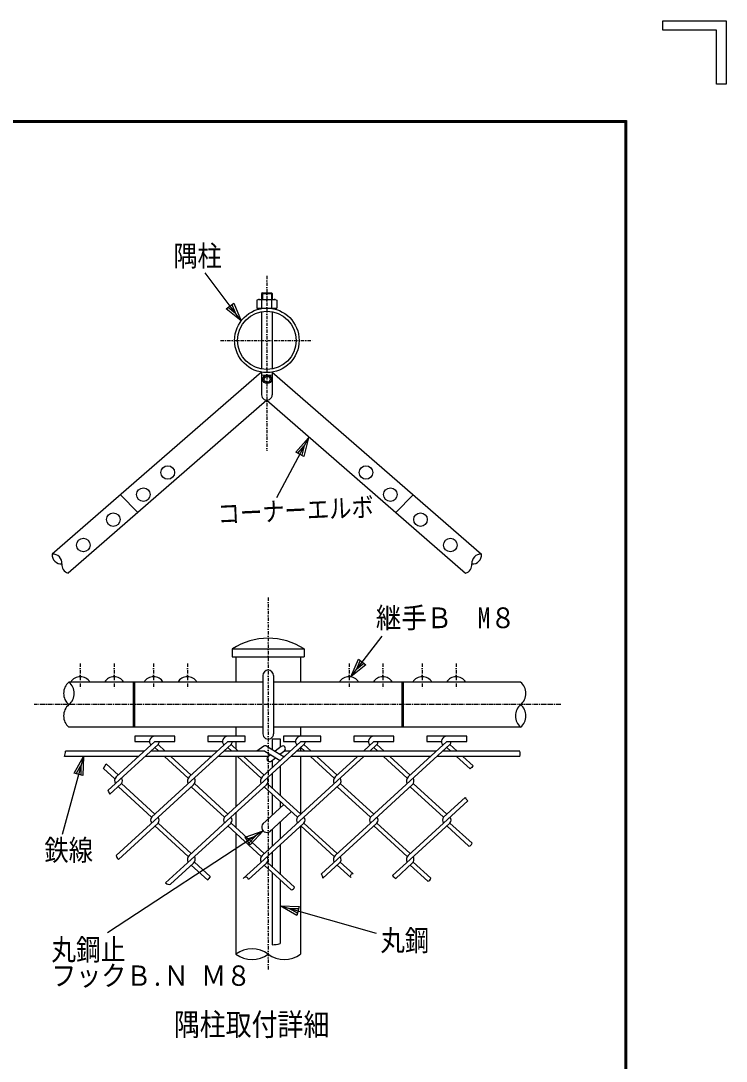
# Model space of a CAD drawing. Units: millimetres, scale not verified. Extents: x -2950 to 2950, y -2100 to 2100.
# Drawn here: x 1888 to 2950, y 533 to 2100 of the extents above; entities that cross this region are included whole.
import ezdxf
from ezdxf.enums import TextEntityAlignment as Align

# ---------------------------------------------------------------- set-up
doc = ezdxf.new("R2010")
doc.units = ezdxf.units.MM
doc.header["$LTSCALE"] = 10
doc.linetypes.add('USER1', pattern=[1.125, 0.75, -0.125, 0.125, -0.125])
doc.linetypes.add('USER3', pattern=[1.01, 0.5, -0.25, 0.01, -0.25])
for name, color, linetype, lineweight in [('0-1_1', 7, 'Continuous', 25), ('0-2_0', 7, 'Continuous', 25), ('0-6_WAKU', 7, 'Continuous', 25)]:
    doc.layers.add(name, color=color, linetype=linetype, lineweight=lineweight)
doc.styles.add('ＭＳ ゴシック', font='')
doc.styles.get('ＭＳ ゴシック').set_extended_font_data('MS Gothic')

# ---------------------------------------------------------------- blocks, each defined once
blk = doc.blocks.new('C117')
at = {"layer": '0-1_1', "color": 4}
blk.add_line((51106.5, 16197.5), (51915.5, 15568.4), dxfattribs=at)
blk.add_lwpolyline([(51284.6, 15970.4), (51106.5, 16197.5), (51370.5, 16080.9)], close=True, dxfattribs=at)
blk.add_lwpolyline([(51306, 15998), (51217, 16111.6), (51349, 16053.3)], dxfattribs=at)
blk = doc.blocks.new('C118')
at = {"layer": '0-1_1', "color": 4}
blk.add_line((51455.9, 14103.5), (51925.9, 14719.3), dxfattribs=at)
blk.add_lwpolyline([(51681.4, 14283.6), (51455.9, 14103.5), (51570.1, 14368.6)], close=True, dxfattribs=at)
blk.add_lwpolyline([(51653.6, 14304.8), (51540.8, 14214.8), (51597.9, 14347.3)], dxfattribs=at)
blk = doc.blocks.new('C119')
at = {"layer": '0-1_1', "color": 4}
blk.add_line((50392.8, 10655.5), (51837.7, 10244), dxfattribs=at)
blk.add_lwpolyline([(50642.9, 10511.5), (50392.8, 10655.5), (50681.3, 10646.1)], close=True, dxfattribs=at)
blk.add_lwpolyline([(50652.5, 10545.2), (50527.5, 10617.2), (50671.7, 10612.5)], dxfattribs=at)
blk = doc.blocks.new('C120')
at = {"layer": '0-1_1', "color": 4}
blk.add_line((47430.5, 12905.9), (47110.3, 11728.5), dxfattribs=at)
blk.add_lwpolyline([(47289.5, 12654.1), (47430.5, 12905.9), (47424.6, 12617.4)], close=True, dxfattribs=at)
blk.add_lwpolyline([(47323.3, 12644.9), (47393.8, 12770.8), (47390.8, 12626.5)], dxfattribs=at)
blk = doc.blocks.new('C109')
at = {"layer": '0-1_1', "color": 4}
blk.add_line((22168.3, 18875.2), (21625.2, 19599.4), dxfattribs=at)
blk.add_lwpolyline([(22056.3, 19141.2), (22168.3, 18875.2), (21944.3, 19057.2)], close=True, dxfattribs=at)
blk.add_lwpolyline([(22028.3, 19120.2), (22084.3, 18987.2), (21972.3, 19078.2)], dxfattribs=at)

msp = doc.modelspace()

# ---------------------------------------------------------------- linework, layer by layer
at = {"layer": '0-1_1', "color": 4, "linetype": 'USER3'}
for p, q in [((2258.57, 1716), (2258.57, 1452.07)), ((2188.57, 1618.62), (2328.57, 1618.62)), ((2260.57, 1231.27), (2260.57, 670.71)), ((1977.73, 1131.9), (1977.73, 1091.9)), ((2028.64, 1131.9), (2028.64, 1091.9)), ((2088.03, 1131.9), (2088.03, 1091.9)), ((2138.95, 1131.9), (2138.95, 1091.9)), ((2382.19, 1131.9), (2382.19, 1091.9)), ((2433.1, 1131.9), (2433.1, 1091.9)), ((2492.5, 1131.9), (2492.5, 1091.9)), ((2543.41, 1131.9), (2543.41, 1091.9))]:
    msp.add_line(p, q, dxfattribs=at)
at = {"layer": '0-1_1'}
for p, q in [((2246.07, 1680.22), (2243.57, 1679.07)), ((2243.57, 1679.07), (2243.57, 1667.22)), ((2250.57, 1689.02), (2250.57, 1680.22)), ((2251.07, 1667.22), (2251.07, 1679.07)), ((2251.77, 1690.22), (2265.37, 1690.22)), ((2265.37, 1690.22), (2266.57, 1689.02)), ((2266.06, 1667.22), (2266.06, 1679.07)), ((2266.57, 1689.02), (2266.57, 1680.22)), ((2243.57, 1667.22), (2273.57, 1667.22)), ((2250.57, 1667.22), (2250.57, 1666.56)), ((2250.57, 1661.89), (2250.57, 1575.36)), ((2266.57, 1667.22), (2266.57, 1666.56)), ((2266.57, 1661.89), (2266.57, 1575.36)), ((2250.57, 1570.84), (1935.56, 1296.4)), ((2250.57, 1570.84), (1935.56, 1296.4)), ((2250.57, 1570.69), (2250.57, 1536.72)), ((2266.57, 1570.84), (2581.58, 1296.4)), ((2266.57, 1570.84), (2581.58, 1296.4)), ((2266.57, 1570.69), (2266.57, 1536.72)), ((2258.57, 1528.72), (1959.36, 1268.05)), ((2258.57, 1528.72), (1959.36, 1268.05)), ((2258.57, 1528.72), (2557.78, 1268.05)), ((2258.57, 1528.72), (2557.78, 1268.05)), ((2038.2, 1385.82), (2064.43, 1359.59)), ((2038.2, 1385.82), (2064.43, 1359.59)), ((2478.94, 1385.82), (2452.71, 1359.59)), ((2206.57, 1153.9), (2314.57, 1153.9)), ((2206.57, 1153.9), (2206.57, 1141.9)), ((2314.57, 1153.9), (2314.57, 1141.9)), ((2206.57, 1141.9), (2314.57, 1141.9)), ((2211.97, 1141.9), (2211.97, 1103.9)), ((2309.17, 1141.9), (2309.17, 1103.9)), ((2252.57, 1113.9), (2252.57, 1025.9)), ((2268.57, 1113.9), (2268.57, 1025.9)), ((2252.57, 1103.9), (1960.57, 1103.9)), ((2057.34, 1103.9), (2057.34, 1035.9)), ((2059.34, 1103.9), (2059.34, 1035.9)), ((2640.57, 1103.9), (2268.57, 1103.9)), ((2461.8, 1103.9), (2461.8, 1035.9)), ((2463.8, 1103.9), (2463.8, 1035.9)), ((2252.57, 1035.9), (1960.57, 1035.9)), ((2211.97, 1035.9), (2211.97, 1022.21)), ((2640.57, 1035.9), (2268.57, 1035.9)), ((2309.17, 1035.9), (2309.17, 1022.21)), ((2019.39, 940.78), (2094.72, 1009.81)), ((2031.93, 961.06), (2089.93, 1014.21)), ((2059.93, 1014.21), (2081.93, 1014.21)), ((2095.92, 999.93), (2089.93, 1005.42)), ((2105.51, 999.93), (2094.72, 1009.81)), ((2141.78, 961.06), (2199.78, 1014.21)), ((2144.85, 955.09), (2204.57, 1009.81)), ((2169.78, 1014.21), (2191.78, 1014.21)), ((2205.76, 999.93), (2199.78, 1005.42)), ((2215.35, 999.93), (2204.57, 1009.81)), ((2211.97, 1014.21), (2211.97, 1003.03)), ((2254.18, 1007.26), (2243.29, 999.93)), ((2251.63, 961.06), (2309.62, 1014.21)), ((2254.7, 955.09), (2314.42, 1009.81)), ((2258.5, 1007.35), (2284.61, 991.42)), ((2266.57, 1018.44), (2266.57, 1002.43)), ((2266.57, 1018.44), (2278.57, 1018.44)), ((2279.96, 1006.81), (2271, 999.72)), ((2278.57, 1018.44), (2278.57, 1005.7)), ((2283.62, 1014.21), (2301.62, 1014.21)), ((2309.17, 1005), (2309.17, 999.93)), ((2315.61, 999.93), (2309.62, 1005.42)), ((2325.2, 999.93), (2314.42, 1009.81)), ((2389.47, 1014.21), (2411.47, 1014.21)), ((2403.89, 999.93), (2419.47, 1014.21)), ((2413.48, 999.93), (2424.27, 1009.81)), ((2425.46, 999.93), (2419.47, 1005.42)), ((2435.05, 999.93), (2424.27, 1009.81)), ((2471.32, 961.06), (2529.32, 1014.21)), ((2474.4, 955.09), (2534.11, 1009.81)), ((2499.32, 1014.21), (2521.32, 1014.21)), ((2535.31, 999.93), (2529.32, 1005.42)), ((2544.9, 999.93), (2534.11, 1009.81)), ((2065.62, 991.93), (1954.03, 991.93)), ((2074.35, 999.93), (1955.57, 999.93)), ((2175.47, 991.93), (2075.21, 991.93)), ((2184.2, 999.93), (2083.94, 999.93)), ((2140.3, 959.26), (2104.65, 991.93)), ((2144.85, 963.88), (2114.24, 991.93)), ((2261.14, 991.93), (2185.06, 991.93)), ((2255.31, 999.93), (2193.79, 999.93)), ((2211.97, 991.93), (2211.97, 915.93)), ((2250.15, 959.26), (2214.49, 991.93)), ((2254.7, 963.88), (2224.09, 991.93)), ((2255.31, 999.93), (2278.56, 985.74)), ((2264.31, 994.44), (2260.24, 991.22)), ((2265.2, 984.94), (2271.59, 989.99)), ((2278.28, 995.28), (2284.92, 1000.53)), ((2285.31, 991.93), (2283.77, 991.93)), ((2294.04, 999.93), (2284.17, 999.93)), ((2505.01, 991.93), (2294.91, 991.93)), ((2513.74, 999.93), (2303.64, 999.93)), ((2309.17, 991.93), (2309.17, 904.34)), ((2360, 959.26), (2324.34, 991.93)), ((2364.55, 963.88), (2333.93, 991.93)), ((2361.47, 961.06), (2395.16, 991.93)), ((2364.55, 955.09), (2404.75, 991.93)), ((2469.85, 959.26), (2434.19, 991.93)), ((2474.4, 963.88), (2443.78, 991.93)), ((2639.4, 991.93), (2514.6, 991.93)), ((2639.4, 999.93), (2523.33, 999.93)), ((2564.68, 973.01), (2544.04, 991.93)), ((2569.07, 977.78), (2553.63, 991.93)), ((2012.76, 973.92), (2029.92, 958.19)), ((2016.75, 980.57), (2034.99, 963.86)), ((2266.57, 986.03), (2266.57, 974.75)), ((2278.57, 976.96), (2278.57, 933.22)), ((2266.57, 965.96), (2266.57, 944.21)), ((2022.21, 935.03), (2039.55, 950.92)), ((2035.01, 946.3), (2085.13, 900.37)), ((2039.55, 950.92), (2089.93, 904.76)), ((2144.85, 955.09), (2085.13, 900.37)), ((2147.93, 949.12), (2094.71, 900.35)), ((2144.85, 946.3), (2194.98, 900.37)), ((2149.4, 950.92), (2199.78, 904.76)), ((2254.7, 955.09), (2194.98, 900.37)), ((2257.77, 949.12), (2204.55, 900.35)), ((2254.7, 946.3), (2304.83, 900.37)), ((2259.25, 950.92), (2309.62, 904.76)), ((2364.55, 955.09), (2304.83, 900.37)), ((2367.62, 949.12), (2314.4, 900.35)), ((2364.55, 946.3), (2414.67, 900.37)), ((2369.1, 950.92), (2419.47, 904.76)), ((2474.4, 955.09), (2414.68, 900.37)), ((2477.47, 949.12), (2414.69, 891.6)), ((2474.4, 946.3), (2524.52, 900.37)), ((2478.94, 950.92), (2529.32, 904.76)), ((2266.57, 935.42), (2266.57, 903.22)), ((2557.06, 930.18), (2524.52, 900.37)), ((2561.08, 925.08), (2524.54, 891.6)), ((2252.13, 889.98), (2284.14, 919.32)), ((2278.57, 924.43), (2278.57, 914.21)), ((2031.93, 842.83), (2094.71, 900.35)), ((2141.78, 842.83), (2204.55, 900.35)), ((2211.97, 907.14), (2211.97, 884.8)), ((2251.63, 842.83), (2314.4, 900.35)), ((2262.69, 878.46), (2295.71, 908.72)), ((2035.01, 836.85), (2094.72, 891.58)), ((2140.3, 841.02), (2089.93, 887.18)), ((2144.85, 845.64), (2094.72, 891.58)), ((2144.85, 836.85), (2204.57, 891.58)), ((2250.15, 841.02), (2199.78, 887.18)), ((2254.7, 845.64), (2204.57, 891.58)), ((2254.7, 836.85), (2314.42, 891.58)), ((2266.57, 882.02), (2266.57, 856.52)), ((2278.57, 893.01), (2278.57, 867.51)), ((2309.17, 886.76), (2309.17, 693.9)), ((2360, 841.02), (2309.62, 887.18)), ((2364.55, 845.64), (2314.42, 891.58)), ((2361.47, 842.83), (2414.69, 891.59)), ((2364.55, 836.85), (2424.27, 891.58)), ((2469.85, 841.02), (2419.47, 887.18)), ((2474.4, 845.64), (2424.27, 891.58)), ((2471.32, 842.83), (2524.54, 891.59)), ((2474.39, 836.85), (2534.11, 891.58)), ((2562.7, 856.59), (2529.32, 887.18)), ((2567.39, 861.09), (2534.11, 891.58)), ((2211.97, 876.01), (2211.97, 693.9)), ((2266.57, 847.73), (2266.57, 825.98)), ((2278.57, 858.72), (2278.57, 814.98)), ((2144.85, 836.85), (2106.1, 801.35)), ((2147.93, 830.88), (2113.71, 799.53)), ((2149.4, 832.69), (2173.13, 810.94)), ((2254.7, 836.85), (2222.99, 807.8)), ((2257.77, 830.88), (2231.11, 806.45)), ((2259.25, 832.69), (2300.23, 795.13)), ((2364.55, 836.85), (2340.67, 814.97)), ((2367.62, 830.88), (2342.93, 808.26)), ((2369.1, 832.69), (2388.5, 814.91)), ((2474.4, 836.85), (2447.8, 812.49)), ((2477.47, 830.88), (2452.59, 808.09)), ((2478.94, 832.69), (2505.23, 808.6)), ((2144.85, 828.06), (2169.62, 805.37)), ((2254.7, 828.06), (2295.38, 790.79)), ((2266.57, 817.19), (2266.57, 708.08)), ((2364.55, 828.06), (2384.75, 809.55)), ((2474.4, 828.06), (2500.65, 804)), ((2278.57, 806.19), (2278.57, 709.93))]:
    msp.add_line(p, q, dxfattribs=at)
at = {"layer": '0-1_1', "color": 4}
for p, q in [((2251.77, 1690.22), (2251.77, 1680.22)), ((2265.37, 1690.22), (2265.37, 1680.22)), ((2012.76, 973.92), (2016.75, 980.57)), ((2253.12, 879.61), (2018.49, 726.03))]:
    msp.add_line(p, q, dxfattribs=at)
at = {"layer": '0-1_1', "color": 4, "linetype": 'USER1'}
msp.add_line((2700.93, 1069.9), (1908.17, 1069.9), dxfattribs=at)
at = {"layer": '0-1_1'}
for points in [[(2246.07, 1680.22), (2271.07, 1680.22), (2273.57, 1679.07), (2273.57, 1667.22)], [(2251.77, 1690.22), (2250.57, 1689.02), (2266.57, 1689.02)], [(2119.93, 1022.21), (2059.93, 1022.21), (2059.93, 1014.21)], [(2089.93, 1014.21), (2119.93, 1014.21), (2119.93, 1022.21)], [(2225.78, 1022.21), (2169.78, 1022.21), (2169.78, 1014.21)], [(2199.78, 1014.21), (2225.78, 1014.21), (2225.78, 1022.21)], [(2339.62, 1022.21), (2283.62, 1022.21), (2283.62, 1014.21)], [(2309.62, 1014.21), (2339.62, 1014.21), (2339.62, 1022.21)], [(2449.47, 1022.21), (2389.47, 1022.21), (2389.47, 1014.21)], [(2419.47, 1014.21), (2449.47, 1014.21), (2449.47, 1022.21)], [(2559.32, 1022.21), (2499.32, 1022.21), (2499.32, 1014.21)], [(2529.32, 1014.21), (2559.32, 1014.21), (2559.32, 1022.21)]]:
    msp.add_lwpolyline(points, dxfattribs=at)
at = {"layer": '0-1_1', "color": 4}
msp.add_lwpolyline([(2225.8, 870.31), (2253.12, 879.61), (2233.39, 858.54)], close=True, dxfattribs=at)
msp.add_lwpolyline([(2227.7, 867.37), (2241.36, 872.02), (2231.5, 861.48)], dxfattribs=at)
at = {"layer": '0-1_1'}
for centre, radius in [((2258.57, 1618.62), 48.6), ((2258.57, 1618.62), 44), ((2259.09, 1559.94), 6.45), ((2259.09, 1559.94), 4.42), ((2109.38, 1419.65), 10.2), ((2109.38, 1419.65), 10.2), ((2407.76, 1419.65), 10.2), ((2407.76, 1419.65), 10.2), ((2072.67, 1386.35), 10.2), ((2072.67, 1386.35), 10.2), ((2444.47, 1386.35), 10.2), ((2444.47, 1386.35), 10.2), ((2027.38, 1348.65), 10.2), ((2027.38, 1348.65), 10.2), ((2489.76, 1348.65), 10.2), ((2489.76, 1348.65), 10.2), ((1982.29, 1310.34), 10.2), ((1982.29, 1310.34), 10.2), ((2534.85, 1310.34), 10.2), ((2534.85, 1310.34), 10.2)]:
    msp.add_circle(centre, radius, dxfattribs=at)
for centre, radius, start, end in [((2246.07, 1668.8), 11.43, 64.02038, 90), ((2258.57, 1655.32), 24.9, 72.48255, 107.51738), ((2271.07, 1668.8), 11.43, 90, 115.97954), ((2259.57, 1614.62), 48.6, 259.32785, 278.28114), ((2258.57, 1536.72), 8, 179.99992, 0), ((2260.57, 1070.78), 99.12, 56.99119, 123.00874), ((2260.57, 1113.9), 8, 0, 179.99992), ((1977.73, 1094.9), 17, 31.96536, 148.03456), ((2028.64, 1094.9), 17, 31.96536, 148.03456), ((2088.03, 1094.9), 17, 31.96536, 148.03456), ((2138.95, 1094.9), 17, 31.96536, 148.03456), ((2382.19, 1094.9), 17, 31.9659, 148.03403), ((2433.1, 1094.9), 17, 31.9659, 148.03403), ((2492.5, 1094.9), 17, 31.9659, 148.03403), ((2543.41, 1094.9), 17, 31.9659, 148.03403), ((2089.93, 1014.21), 8, 90, 222.50017), ((2199.78, 1014.21), 8, 90, 222.50017), ((2260.57, 1025.9), 8, 179.99992, 0), ((2309.62, 1014.21), 8, 90, 222.50017), ((2419.47, 1014.21), 8, 90, 222.49869), ((2529.32, 1014.21), 8, 90, 222.49869), ((2089.93, 1014.21), 6.48, 317.50034, 0), ((2199.78, 1014.21), 6.48, 317.50034, 0), ((2256.42, 1003.94), 4, 58.59953, 123.92401), ((2282.44, 1003.67), 4, 308.30823, 128.30817), ((2309.62, 1014.21), 6.48, 317.50034, 0), ((2419.47, 1014.21), 6.48, 317.50217, 0), ((2529.32, 1014.21), 6.48, 317.50217, 0), ((2262.72, 988.08), 4, 128.30816, 308.30823), ((2037.4, 955.09), 8.1, 132.50044, 210.96289), ((2034.78, 955.3), 6.48, 317.49985, 42.50015), ((2147.25, 955.09), 8.1, 132.50081, 210.96289), ((2142.45, 955.09), 8.1, 312.50088, 30.96329), ((2257.1, 955.09), 8.1, 132.50081, 210.96289), ((2252.3, 955.09), 8.1, 312.50088, 30.96329), ((2366.95, 955.09), 8.1, 132.50044, 210.96289), ((2362.15, 955.09), 8.1, 312.50088, 30.96329), ((2476.79, 955.09), 8.1, 132.50081, 210.96289), ((2472, 955.09), 8.1, 312.50088, 30.96329), ((2089.93, 895.97), 6.48, 137.49977, 222.50023), ((2089.93, 895.97), 6.48, 317.49985, 42.50015), ((2199.78, 895.97), 6.48, 137.49977, 222.50023), ((2199.78, 895.97), 6.48, 317.49985, 42.50015), ((2309.62, 895.97), 6.48, 137.49977, 222.50023), ((2309.62, 895.97), 6.48, 317.49985, 42.50015), ((2419.47, 895.97), 6.48, 137.5016, 222.4984), ((2419.47, 895.97), 6.48, 317.50168, 42.49832), ((2529.32, 895.97), 6.48, 137.5016, 222.4984), ((2529.32, 895.97), 6.48, 317.50168, 42.49832), ((2258.67, 885.38), 8, 120.15853, 324.84174), ((2147.25, 836.85), 8.1, 132.50081, 210.96289), ((2142.45, 836.85), 8.1, 312.50088, 30.96329), ((2257.1, 836.85), 8.1, 132.50081, 210.96289), ((2252.3, 836.85), 8.1, 312.50088, 30.96329), ((2366.95, 836.85), 8.1, 132.50081, 210.96289), ((2362.15, 836.85), 8.1, 312.50088, 30.96329), ((2476.79, 836.85), 8.1, 132.50081, 210.96289), ((2472, 836.85), 8.1, 312.50088, 30.96329)]:
    msp.add_arc(centre, radius, start, end, dxfattribs=at)
at = {"layer": '0-1_1', "color": 4}
for centre, radius, start, end in [((1948.74, 1295.16), 13.24, 174.59924, 275.40347), ((1948.74, 1295.16), 13.24, 174.59924, 275.40347), ((1936.81, 1283.22), 13.24, 354.5972, 95.40039), ((1936.81, 1283.22), 13.24, 354.5972, 95.40039), ((2580.33, 1283.22), 13.24, 84.59961, 185.4028), ((2580.33, 1283.22), 13.24, 84.59961, 185.4028), ((2568.4, 1295.16), 13.24, 264.59653, 5.40076), ((2568.4, 1295.16), 13.24, 264.59653, 5.40076), ((1963.16, 1280.73), 13.24, 174.59729, 253.29509), ((1963.16, 1280.73), 13.24, 174.59729, 253.29509), ((2553.97, 1280.73), 13.24, 286.70491, 5.40271), ((2553.97, 1280.73), 13.24, 286.70491, 5.40271), ((1974.63, 1086.9), 22.06, 129.59811, 230.40164), ((1946.51, 1086.9), 22.06, 309.59845, 50.40183), ((2626.51, 1086.9), 22.06, 309.59906, 50.40244), ((1974.63, 1052.9), 22.06, 129.59836, 230.40189), ((2654.63, 1052.9), 22.06, 129.59897, 230.4025), ((2626.51, 1052.9), 22.06, 309.59784, 50.40094), ((1867.13, 1012.79), 89.37, 346.50195, 351.72638), ((2624.19, 995.93), 15.73, 345.2659, 14.7341), ((2635.87, 911.83), 93.87, 135.36543, 139.32133), ((2041.13, 947.86), 22.86, 198.04726, 214.15215), ((2569.05, 935.48), 13.11, 203.85423, 232.54781), ((2561.69, 862.34), 5.83, 279.95709, 347.58115), ((2040.04, 843.22), 8.12, 182.81139, 231.68469), ((2322.83, 805.2), 20.34, 8.64713, 28.70666), ((2387.53, 811.6), 3.45, 73.6339, 216.35986), ((2111.5, 807.08), 7.87, 226.74767, 286.3721), ((2209.92, 783.92), 45.65, 143.69893, 151.97339), ((2226.79, 805.54), 4.42, 11.87968, 149.26799), ((2463.39, 824.66), 19.78, 217.99718, 236.92053), ((2500.96, 808.27), 4.28, 265.93872, 4.35715), ((2294.65, 796.47), 5.73, 277.30011, 346.50375), ((2259.26, 795.24), 87.46, 274.78991, 282.75055), ((2236.27, 661), 40.91, 53.55512, 126.44486), ((2236.27, 726.81), 40.91, 233.55521, 306.44495), ((2284.87, 726.81), 40.91, 233.55521, 306.44495)]:
    msp.add_arc(centre, radius, start, end, dxfattribs=at)
at = {"layer": '0-6_WAKU'}
for p, q in [((2854.44, 2100.03), (2949.94, 2100.03)), ((2935.62, 2004.53), (2935.62, 2085.7)), ((-2698.72, 1948.7), (2798.61, 1948.7))]:
    msp.add_line(p, q, dxfattribs=at)
for points in [[(2935.62, 2085.7), (2854.44, 2085.7), (2854.44, 2100.03)], [(2949.94, 2100.03), (2949.94, 2004.53), (2935.62, 2004.53)], [(2798.61, 1948.7), (2798.61, -1948.64), (-2698.72, -1948.64)], [(2797.28, 1947.36), (2797.28, -1947.3), (-2697.39, -1947.3)], [(-2697.39, -1947.3), (-2697.39, 1947.36), (2797.28, 1947.36)]]:
    msp.add_lwpolyline(points, dxfattribs=at)
msp.add_lwpolyline([(-2700.06, 1950.03), (2799.94, 1950.03), (2799.94, -1949.97), (-2700.06, -1949.97)], close=True, dxfattribs=at)

# ---------------------------------------------------------------- block references
at = {"layer": '0-2_0', "xscale": 0.1, "yscale": 0.1}
for name, p in [('C109', (3.07, -239.46)), ('C118', (-2760.71, -298.66)), ('C120', (-2760.71, -298.66)), ('C119', (-2760.71, -298.66))]:
    msp.add_blockref(name, p, dxfattribs=at)
at = {"layer": '0-2_0', "xscale": 0.1, "yscale": 0.1, "rotation": 280}
msp.add_blockref('C117', (-161.41, 6223.68), dxfattribs=at)

# ---------------------------------------------------------------- texts
at = {"layer": '0-1_1', "color": 4, "style": 'ＭＳ ゴシック'}
for s, height, width, p in [('隅柱', 31.34, 0.85, (2117.84, 1720.8)), ('継手Ｂ\u3000M８', 31.19, 0.9, (2422.58, 1175.74)), ('鉄線', 31.6, 0.85, (1923.59, 825.49)), ('丸鋼止', 32.11, 0.85, (1934.02, 675.18)), ('丸鋼', 31.6, 0.85, (2429.58, 689.39)), ('フックＢ.Ｎ Ｍ８', 30.64, 0.9, (1934.02, 637.13)), ('隅柱取付詳細', 33.65, 0.85, (2118.49, 561.11))]:
    msp.add_text(s, height=height, dxfattribs=dict(at, width=width)).set_placement(p, align=Align.BOTTOM_LEFT)
at = {"layer": '0-1_1', "color": 4, "style": 'ＭＳ ゴシック', "width": 0.85}
msp.add_text('コーナーエルボ', height=28.98, rotation=2.697, dxfattribs=at).set_placement((2185.5, 1333.83), align=Align.BOTTOM_LEFT)

doc.saveas('drawing.dxf')
